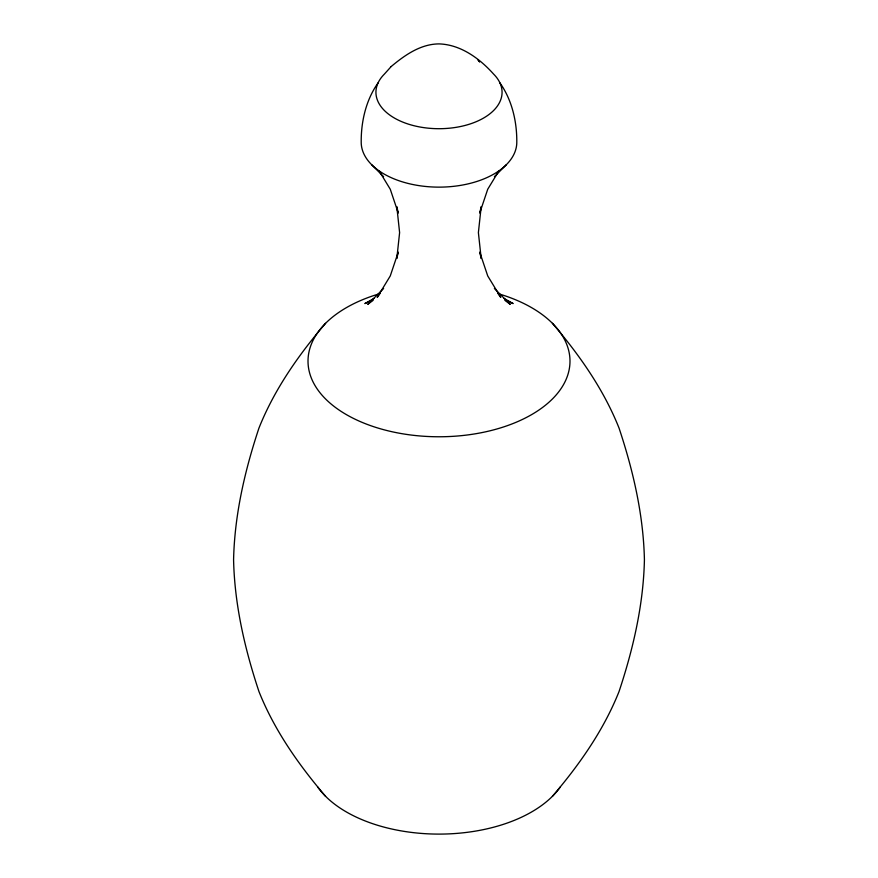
<?xml version="1.0" encoding="UTF-8"?>
<svg xmlns="http://www.w3.org/2000/svg" width="878" height="878" viewBox="0 0 878 878"><rect width="100%" height="100%" fill="white"/><g stroke="black" fill="none" stroke-linecap="round" stroke-linejoin="round"><path stroke-width="1.32" d="M498.715 171.166L487.729 189.242L479.739 213.047L481.177 206.747L478.389 232.593L481.177 258.428L479.739 252.129L487.729 275.933L500.778 297.39L497.585 292.945M378.089 82.872C366.005 99.927 361.023 121.559 361.209 142.225A77.791 44.91 0 0 0 439 187.135A77.791 44.91 0 0 0 516.791 142.225C516.977 121.559 511.995 99.927 499.911 82.872M380.415 292.945L377.222 297.39L390.271 275.933L398.261 252.129L396.823 258.428L399.611 232.593L396.823 206.747L398.261 213.047L390.271 189.242L379.285 171.166M325.562 323.324C298.619 354.899 274.386 389.327 258.955 428.08C244.819 470.586 234.558 514.859 233.581 559.802C234.558 604.755 244.819 649.018 258.955 691.535C274.386 730.287 298.619 764.716 325.562 796.291M552.438 796.291C579.381 764.716 603.614 730.287 619.045 691.535C633.181 649.018 643.442 604.755 644.419 559.802C643.442 514.859 633.181 470.586 619.045 428.08C603.614 389.327 579.381 354.899 552.438 323.324M494.391 176.687L506.365 164.68M383.609 288.489L367.739 304.392L373.194 300.287M373.973 298.421L364.853 303.579L372.096 300.375M505.904 300.375L513.147 303.579L504.027 298.421M504.806 300.287L510.261 304.392L494.391 288.489M371.635 164.68L383.609 176.687M479.597 61.756L478.06 59.934L479.64 61.822M499.516 294.064A130.987 75.629 0 0 1 540.552 408.907A130.987 75.629 0 0 1 337.448 408.907A130.987 75.629 0 0 1 378.484 294.064M560.405 786.875A130.987 75.629 0 0 1 439 834.1A130.987 75.629 0 0 1 317.595 786.875M391.171 66.541L384.388 74.092A63.062 36.404 0 0 0 439 128.704A63.062 36.404 0 0 0 493.612 74.092C479.673 58.53 460.676 44.537 439 43.9C420.562 44.01 404.747 55.171 391.171 66.541"/></g></svg>
